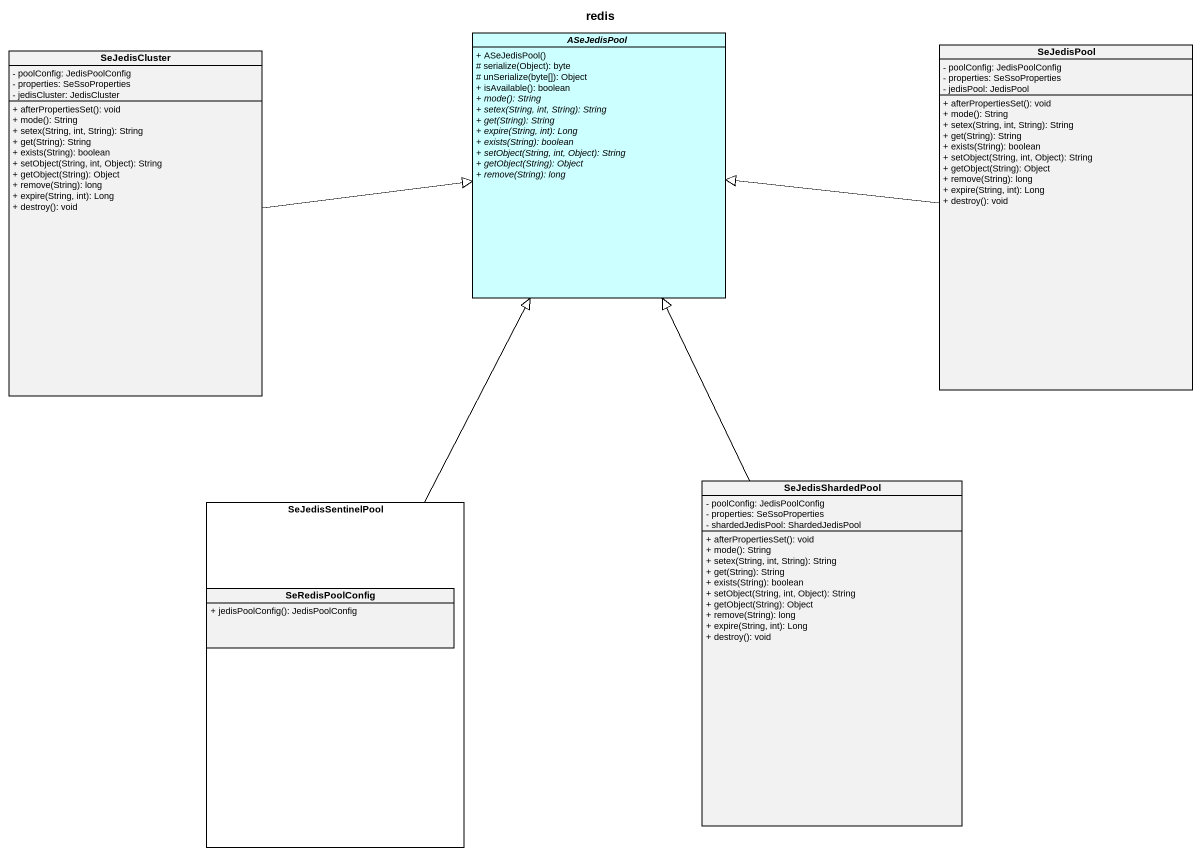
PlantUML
@startuml
title redis
hide circle
hide empty members
skinparam classAttributeIconSize 0
abstract class ASeJedisPool #CCFFFF {
  + ASeJedisPool()
  # serialize(Object): byte
  # unSerialize(byte[]): Object
  + isAvailable(): boolean
  {abstract} + mode(): String
  {abstract} + setex(String, int, String): String
  {abstract} + get(String): String
  {abstract} + expire(String, int): Long
  {abstract} + exists(String): boolean
  {abstract} + setObject(String, int, Object): String
  {abstract} + getObject(String): Object
  {abstract} + remove(String): long
}
class SeJedisPool {
  - poolConfig: JedisPoolConfig
  - properties: SeSsoProperties
  - jedisPool: JedisPool
  + afterPropertiesSet(): void
  + mode(): String
  + setex(String, int, String): String
  + get(String): String
  + exists(String): boolean
  + setObject(String, int, Object): String
  + getObject(String): Object
  + remove(String): long
  + expire(String, int): Long
  + destroy(): void
}
class SeJedisCluster {
  - poolConfig: JedisPoolConfig
  - properties: SeSsoProperties
  - jedisCluster: JedisCluster
  + afterPropertiesSet(): void
  + mode(): String
  + setex(String, int, String): String
  + get(String): String
  + exists(String): boolean
  + setObject(String, int, Object): String
  + getObject(String): Object
  + remove(String): long
  + expire(String, int): Long
  + destroy(): void
}
rectangle SeJedisSentinelPool {
  class SeRedisPoolConfig {
    + jedisPoolConfig(): JedisPoolConfig
  }
}
class SeJedisShardedPool {
  - poolConfig: JedisPoolConfig
  - properties: SeSsoProperties
  - shardedJedisPool: ShardedJedisPool
  + afterPropertiesSet(): void
  + mode(): String
  + setex(String, int, String): String
  + get(String): String
  + exists(String): boolean
  + setObject(String, int, Object): String
  + getObject(String): Object
  + remove(String): long
  + expire(String, int): Long
  + destroy(): void
}
SeJedisPool -left-|> ASeJedisPool
SeJedisCluster -right-|> ASeJedisPool
SeJedisSentinelPool -up-|> ASeJedisPool
SeJedisShardedPool -up-|> ASeJedisPool
@enduml
